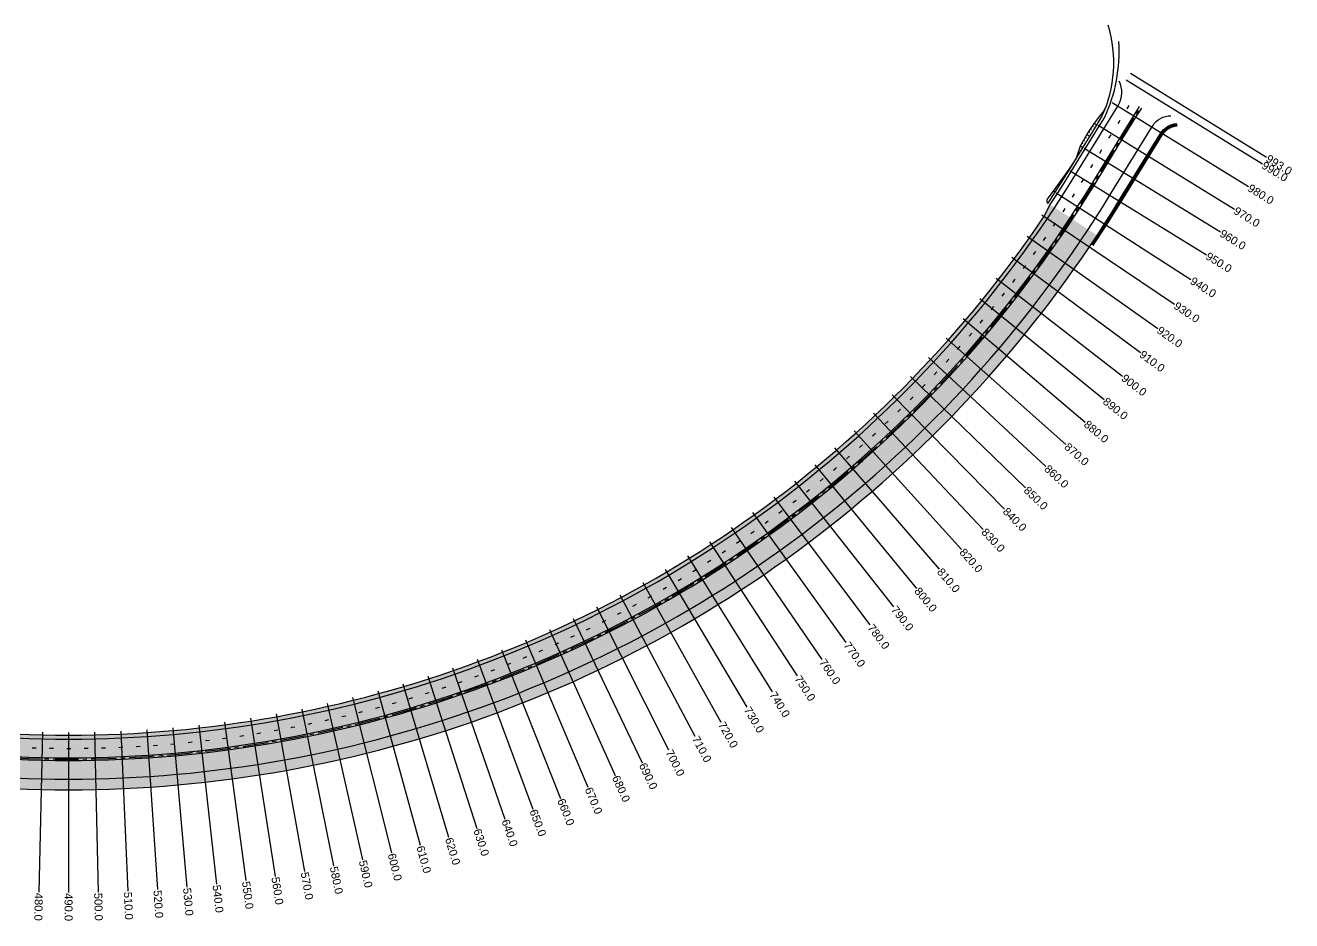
# Model space of a CAD drawing. Extents: x 525179 to 526121, y 9523553 to 9523888.
# Drawn here: x 525646 to 526120.7, y 9523552.8 to 9523888.5 of the extents above; entities that cross this region are included whole.
import ezdxf
from ezdxf.enums import TextEntityAlignment as Align

# ---------------------------------------------------------------- set-up
doc = ezdxf.new("R2010")
doc.units = 0
doc.linetypes.add('AXES2', pattern=[28.575, 19.05, -3.175, 3.175, -3.175])
doc.linetypes.add('T1', pattern=[13, 3, -10])
for name, color, linetype in [('Mur de souténement', 1, 'Continuous'), ('Route - Route de la corniche de Brazzaville - Restitution en plan - Axe', 1, 'AXES2'), ('Route - Route de la corniche de Brazzaville - Restitution en plan - GEM_1_2TPC', 7, 'Continuous'), ('Route - Route de la corniche de Brazzaville - Restitution en plan - GEM_Berme', 7, 'Continuous'), ('Route - Route de la corniche de Brazzaville - Restitution en plan - GEM_PAS SERV', 7, 'Continuous'), ('Route - Route de la corniche de Brazzaville - Restitution en plan - GEM_Trottoir', 7, 'Continuous'), ('Route - Route de la corniche de Brazzaville - Restitution en plan - GEM_VOIE 1', 7, 'Continuous'), ('Route - Route de la corniche de Brazzaville - Restitution en plan - GEM_VOIE 2', 7, 'Continuous'), ('Route - Route de la corniche de Brazzaville - Restitution en plan - Talus déblais', 1, 'Continuous'), ('Route - Route de la corniche de Brazzaville - Restitution en plan - Talus remblais', 94, 'Continuous'), ('Route - Route de la corniche de Brazzaville - Tabulations', 7, 'Continuous'), ('Route - Route de la corniche de Brazzaville - Textes - Tabulations', 1, 'Continuous')]:
    doc.layers.add(name, color=color, linetype=linetype)
doc.styles.add('Affichages route', font='arial.ttf', dxfattribs={"height": 0.5})

# ---------------------------------------------------------------- blocks, each defined once
blk = doc.blocks.new('MENSURA_TALSYMm_2')
at = {"layer": 'Route - Route de la corniche de Brazzaville - Restitution en plan - Talus remblais'}
for p, q in [((526037.36, 9523834.54), (526037.41, 9523834.52)), ((526038.05, 9523835.59), (526038.06, 9523835.58)), ((526038.71, 9523836.65), (526038.72, 9523836.64)), ((526039.37, 9523837.71), (526039.37, 9523837.71)), ((526034.46, 9523830.46), (526034.77, 9523830.27)), ((526035.35, 9523831.38), (526035.43, 9523831.33)), ((526036.03, 9523832.43), (526036.09, 9523832.39)), ((526036.72, 9523833.47), (526036.75, 9523833.45)), ((526031.24, 9523825.11), (526031.42, 9523824.99)), ((526031.61, 9523826.35), (526032.1, 9523826.04)), ((526032.62, 9523827.19), (526032.77, 9523827.1)), ((526033.3, 9523828.24), (526033.44, 9523828.15)), ((526033.99, 9523829.28), (526034.11, 9523829.21)), ((526029.83, 9523823.04), (526030.05, 9523822.9)), ((526030.54, 9523824.07), (526030.74, 9523823.94))]:
    blk.add_line(p, q, dxfattribs=at)
blk = doc.blocks.new('MENSURA_TALSYMm_8')
at = {"layer": 'Route - Route de la corniche de Brazzaville - Restitution en plan - Talus déblais'}
for p, q in [((526048.21, 9523853.78), (526048.4, 9523853.63)), ((526048.99, 9523854.75), (526049.15, 9523854.63)), ((526049.82, 9523855.69), (526050.12, 9523855.46)), ((526050.48, 9523856.75), (526050.6, 9523856.66)), ((526044.7, 9523848.61), (526044.97, 9523848.45)), ((526045.37, 9523849.67), (526045.63, 9523849.5)), ((526046.05, 9523850.72), (526046.3, 9523850.55)), ((526046.72, 9523851.77), (526047.46, 9523851.26)), ((526047.46, 9523852.78), (526047.68, 9523852.62)), ((526042.17, 9523844.3), (526042.43, 9523844.18)), ((526042.79, 9523845.39), (526043.05, 9523845.25)), ((526043.41, 9523846.47), (526043.67, 9523846.32)), ((526044.03, 9523847.56), (526044.85, 9523847.06)), ((526040.29, 9523839.68), (526040.36, 9523839.66)), ((526040.71, 9523840.86), (526040.84, 9523840.81)), ((526041.14, 9523842.03), (526041.33, 9523841.96)), ((526041.56, 9523843.21), (526042.31, 9523842.87))]:
    blk.add_line(p, q, dxfattribs=at)

msp = doc.modelspace()

# ---------------------------------------------------------------- hatches: boundary and pattern name
h = msp.add_hatch(color=254)
h.dxf.hatch_style = 1
h.paths.add_polyline_path([(525935.34, 9523691.41), (525939.45, 9523694.47), (525943.53, 9523697.57), (525947.58, 9523700.72), (525951.59, 9523703.91), (525955.57, 9523707.15), (525959.51, 9523710.43), (525963.41, 9523713.76), (525967.28, 9523717.13), (525971.11, 9523720.54), (525974.9, 9523723.99), (525978.65, 9523727.49), (525982.37, 9523731.02), (525986.04, 9523734.6), (525989.67, 9523738.22), (525993.27, 9523741.88), (525996.82, 9523745.58), (526000.33, 9523749.31), (526003.8, 9523753.09), (526007.22, 9523756.9), (526010.61, 9523760.76), (526013.95, 9523764.64), (526017.25, 9523768.57), (526020.5, 9523772.53), (526023.71, 9523776.53), (526026.88, 9523780.57), (526030, 9523784.64), (526033.07, 9523788.74), (526036.1, 9523792.88), (526039.08, 9523797.05), (526042.02, 9523801.25), (526044.91, 9523805.49), (526047.75, 9523809.76), (526030.21, 9523821.3), (526027.95, 9523816.92), (526025.19, 9523812.87), (526022.38, 9523808.85), (526019.53, 9523804.87), (526016.64, 9523800.91), (526013.7, 9523796.99), (526010.72, 9523793.1), (526007.69, 9523789.25), (526004.63, 9523785.42), (526001.52, 9523781.64), (525998.36, 9523777.88), (525995.17, 9523774.17), (525991.94, 9523770.49), (525988.66, 9523766.84), (525985.35, 9523763.23), (525981.99, 9523759.66), (525978.6, 9523756.13), (525975.16, 9523752.63), (525971.69, 9523749.17), (525968.18, 9523745.75), (525964.63, 9523742.37), (525961.04, 9523739.03), (525957.42, 9523735.73), (525953.76, 9523732.47), (525950.07, 9523729.25), (525946.34, 9523726.07), (525942.57, 9523722.94), (525938.77, 9523719.84), (525934.94, 9523716.79), (525931.07, 9523713.78), (525927.17, 9523710.82), (525923.23, 9523707.9), (525919.27, 9523705.02), (525915.27, 9523702.18), (525911.24, 9523699.4), (525907.18, 9523696.65), (525903.09, 9523693.95), (525898.97, 9523691.3), (525894.82, 9523688.69), (525890.64, 9523686.13), (525886.44, 9523683.61), (525882.2, 9523681.15), (525877.94, 9523678.73), (525873.65, 9523676.35), (525869.34, 9523674.03), (525865, 9523671.75), (525860.64, 9523669.52), (525856.25, 9523667.34), (525851.84, 9523665.21), (525847.4, 9523663.13), (525842.94, 9523661.09), (525838.46, 9523659.11), (525833.96, 9523657.18), (525829.43, 9523655.29), (525824.89, 9523653.46), (525820.32, 9523651.68), (525815.74, 9523649.95), (525811.13, 9523648.27), (525806.51, 9523646.64), (525801.87, 9523645.06), (525797.21, 9523643.54), (525792.54, 9523642.06), (525787.85, 9523640.64), (525783.15, 9523639.27), (525778.43, 9523637.95), (525773.69, 9523636.69), (525768.94, 9523635.48), (525764.18, 9523634.32), (525759.41, 9523633.21), (525754.62, 9523632.16), (525749.82, 9523631.16), (525745.02, 9523630.21), (525740.2, 9523629.32), (525735.37, 9523628.48), (525730.53, 9523627.69), (525725.69, 9523626.96), (525720.83, 9523626.28), (525715.97, 9523625.66), (525711.11, 9523625.09), (525706.23, 9523624.57), (525701.35, 9523624.11), (525696.47, 9523623.7), (525691.58, 9523623.35), (525686.69, 9523623.05), (525681.8, 9523622.8), (525676.9, 9523622.61), (525672, 9523622.48), (525667.1, 9523622.39), (525662.2, 9523622.37), (525657.3, 9523622.39), (525652.4, 9523622.48), (525647.5, 9523622.61), (525642.61, 9523622.8), (525637.71, 9523623.05), (525632.82, 9523623.35), (525627.93, 9523623.7), (525623.05, 9523624.11), (525618.17, 9523624.57), (525613.3, 9523625.09), (525608.43, 9523625.66), (525603.57, 9523626.28), (525598.72, 9523626.96), (525593.87, 9523627.69), (525589.04, 9523628.53), (525585.64, 9523608.31), (525590.7, 9523607.49), (525595.77, 9523606.73), (525600.85, 9523606.02), (525605.94, 9523605.36), (525611.03, 9523604.76), (525616.13, 9523604.22), (525621.23, 9523603.74), (525626.34, 9523603.31), (525631.46, 9523602.94), (525636.58, 9523602.63), (525641.7, 9523602.37), (525646.82, 9523602.17), (525651.95, 9523602.03), (525657.07, 9523601.95), (525662.2, 9523601.92), (525667.33, 9523601.95), (525672.46, 9523602.03), (525677.58, 9523602.17), (525682.71, 9523602.37), (525687.83, 9523602.63), (525692.94, 9523602.94), (525698.06, 9523603.31), (525703.17, 9523603.74), (525708.27, 9523604.22), (525713.37, 9523604.76), (525718.47, 9523605.36), (525723.55, 9523606.01), (525728.63, 9523606.72), (525733.7, 9523607.49), (525738.76, 9523608.31), (525743.81, 9523609.19), (525748.86, 9523610.12), (525753.89, 9523611.11), (525758.91, 9523612.16), (525763.91, 9523613.26), (525768.91, 9523614.42), (525773.89, 9523615.63), (525778.86, 9523616.9), (525783.81, 9523618.23), (525788.75, 9523619.6), (525793.68, 9523621.04), (525798.58, 9523622.53), (525803.47, 9523624.07), (525808.35, 9523625.66), (525813.2, 9523627.32), (525818.04, 9523629.02), (525822.86, 9523630.78), (525827.65, 9523632.59), (525832.43, 9523634.45), (525837.18, 9523636.37), (525841.92, 9523638.34), (525846.63, 9523640.37), (525851.32, 9523642.44), (525855.99, 9523644.57), (525860.63, 9523646.75), (525865.24, 9523648.98), (525869.84, 9523651.26), (525874.4, 9523653.59), (525878.94, 9523655.97), (525883.46, 9523658.41), (525887.94, 9523660.89), (525892.4, 9523663.42), (525896.83, 9523666), (525901.23, 9523668.64), (525905.61, 9523671.32), (525909.95, 9523674.04), (525914.26, 9523676.82), (525918.54, 9523679.65), (525922.79, 9523682.52), (525927, 9523685.44), (525931.19, 9523688.4)])

# ---------------------------------------------------------------- linework, layer by layer
at = {"layer": 'Mur de souténement', "const_width": 1, "flags": 128}
msp.add_lwpolyline([(526077.88, 9523851.04, 0.235731), (526072.08, 9523847.72), (526067.54, 9523840.34), (526062.3, 9523831.83), (526057.05, 9523823.31), (526051.65, 9523814.67), (526046.03, 9523806.08)], format="xyb", dxfattribs=at)
at = {"layer": 'Route - Route de la corniche de Brazzaville - Restitution en plan - Axe', "ltscale": 0.5, "flags": 128}
msp.add_lwpolyline([(525226.64, 9523750.39), (525229.42, 9523749.25), (525234.05, 9523747.36), (525238.64, 9523745.4), (525243.2, 9523743.34), (525247.71, 9523741.19), (525252.18, 9523738.95), (525256.61, 9523736.62), (525265.35, 9523731.76), (525274.08, 9523726.88), (525282.81, 9523722), (525286.1, 9523720.16), (525291.53, 9523717.12), (525300.26, 9523712.23), (525308.99, 9523707.35), (525317.71, 9523702.47), (525326.44, 9523697.59), (525335.17, 9523692.7), (525343.89, 9523687.82), (525352.62, 9523682.94), (525354.66, 9523681.8), (525361.35, 9523678.06), (525363.34, 9523676.94), (525370.08, 9523673.17), (525374.47, 9523670.79), (525378.91, 9523668.49), (525383.39, 9523666.28), (525387.92, 9523664.16), (525392.49, 9523662.13), (525397.1, 9523660.19), (525401.61, 9523658.4), (525406.43, 9523656.6), (525411.15, 9523654.94), (525415.9, 9523653.38), (525418.08, 9523652.7), (525421.78, 9523651.59), (525425.49, 9523650.54), (525430.32, 9523649.27), (525435.18, 9523648.09), (525440.06, 9523647.01), (525444.97, 9523646.03), (525454.8, 9523644.2), (525464.63, 9523642.38), (525474.46, 9523640.56), (525484.3, 9523638.73), (525494.13, 9523636.91), (525503.96, 9523635.09), (525513.79, 9523633.26), (525523.63, 9523631.44), (525533.46, 9523629.62), (525543.29, 9523627.8), (525553.12, 9523625.97), (525557.22, 9523625.21), (525562.96, 9523624.15), (525572.79, 9523622.33), (525582.62, 9523620.51), (525587.55, 9523619.66), (525592.48, 9523618.85), (525597.43, 9523618.11), (525602.38, 9523617.41), (525607.34, 9523616.78), (525612.3, 9523616.19), (525617.28, 9523615.67), (525622.25, 9523615.2), (525627.24, 9523614.78), (525632.22, 9523614.42), (525637.21, 9523614.11), (525642.21, 9523613.86), (525647.2, 9523613.67), (525652.2, 9523613.53), (525657.2, 9523613.45), (525662.2, 9523613.42), (525667.2, 9523613.44), (525672.2, 9523613.53), (525677.2, 9523613.67), (525682.19, 9523613.86), (525687.19, 9523614.11), (525692.18, 9523614.42), (525697.17, 9523614.78), (525702.15, 9523615.19), (525707.13, 9523615.66), (525712.1, 9523616.19), (525717.06, 9523616.77), (525722.02, 9523617.41), (525726.98, 9523618.1), (525731.92, 9523618.85), (525736.85, 9523619.65), (525741.78, 9523620.51), (525746.7, 9523621.42), (525751.6, 9523622.38), (525756.5, 9523623.41), (525761.38, 9523624.48), (525766.25, 9523625.61), (525771.11, 9523626.79), (525775.95, 9523628.03), (525780.78, 9523629.32), (525785.6, 9523630.66), (525790.4, 9523632.06), (525795.19, 9523633.51), (525799.95, 9523635.02), (525804.71, 9523636.57), (525809.44, 9523638.18), (525814.16, 9523639.84), (525818.85, 9523641.56), (525823.53, 9523643.32), (525828.19, 9523645.14), (525832.82, 9523647.01), (525837.44, 9523648.93), (525842.04, 9523650.91), (525846.61, 9523652.93), (525851.16, 9523655), (525855.68, 9523657.13), (525860.19, 9523659.3), (525864.66, 9523661.53), (525869.12, 9523663.8), (525873.54, 9523666.13), (525877.94, 9523668.5), (525882.32, 9523670.92), (525886.67, 9523673.39), (525890.99, 9523675.91), (525895.28, 9523678.47), (525899.54, 9523681.09), (525903.77, 9523683.75), (525907.98, 9523686.45), (525912.15, 9523689.21), (525916.29, 9523692.01), (525920.4, 9523694.85), (525924.48, 9523697.75), (525928.53, 9523700.68), (525932.54, 9523703.66), (525936.52, 9523706.69), (525940.47, 9523709.76), (525944.38, 9523712.87), (525948.26, 9523716.03), (525952.1, 9523719.23), (525955.91, 9523722.47), (525959.68, 9523725.76), (525963.41, 9523729.08), (525967.11, 9523732.45), (525970.77, 9523735.86), (525974.39, 9523739.31), (525977.97, 9523742.79), (525981.51, 9523746.32), (525985.02, 9523749.89), (525988.48, 9523753.5), (525991.9, 9523757.14), (525995.29, 9523760.82), (525998.63, 9523764.54), (526001.93, 9523768.3), (526005.19, 9523772.09), (526008.4, 9523775.92), (526011.57, 9523779.78), (526014.7, 9523783.68), (526017.79, 9523787.62), (526020.83, 9523791.58), (526023.83, 9523795.58), (526026.78, 9523799.62), (526029.69, 9523803.69), (526032.56, 9523807.79), (526035.37, 9523811.92), (526038.14, 9523816.08), (526040.87, 9523820.27), (526043.55, 9523824.49), (526046.18, 9523828.74), (526051.43, 9523837.25), (526056.68, 9523845.77), (526059.3, 9523850.02), (526061.92, 9523854.28), (526064.05, 9523857.74)], dxfattribs=at)
at = {"layer": 'Route - Route de la corniche de Brazzaville - Restitution en plan - GEM_1_2TPC', "flags": 128}
for points in [[(525642.19, 9523613.36), (525647.19, 9523613.17), (525652.19, 9523613.03), (525657.2, 9523612.95), (525662.2, 9523612.92), (525667.21, 9523612.94), (525672.21, 9523613.03), (525677.22, 9523613.17), (525682.22, 9523613.36), (525687.22, 9523613.61), (525692.21, 9523613.92), (525697.2, 9523614.28), (525702.19, 9523614.69), (525707.18, 9523615.17), (525712.15, 9523615.69), (525717.13, 9523616.28), (525722.09, 9523616.91), (525727.05, 9523617.61), (525732, 9523618.35), (525736.94, 9523619.16), (525741.87, 9523620.02), (525746.79, 9523620.93), (525751.7, 9523621.89), (525756.6, 9523622.92), (525761.49, 9523623.99), (525766.37, 9523625.12), (525771.23, 9523626.31), (525776.08, 9523627.54), (525780.92, 9523628.84), (525785.74, 9523630.18), (525790.54, 9523631.58), (525795.33, 9523633.03), (525800.11, 9523634.54), (525804.86, 9523636.1), (525809.6, 9523637.71), (525814.32, 9523639.37), (525819.03, 9523641.09), (525823.71, 9523642.86), (525828.37, 9523644.68), (525833.01, 9523646.55), (525837.64, 9523648.47), (525842.23, 9523650.45), (525846.81, 9523652.47), (525851.37, 9523654.55), (525855.9, 9523656.68), (525860.41, 9523658.85), (525864.89, 9523661.08), (525869.35, 9523663.36), (525873.78, 9523665.68), (525878.18, 9523668.06), (525882.56, 9523670.48), (525886.92, 9523672.96), (525891.24, 9523675.48), (525895.54, 9523678.05), (525899.8, 9523680.66), (525904.04, 9523683.33), (525908.25, 9523686.04), (525912.43, 9523688.79), (525916.58, 9523691.6), (525920.69, 9523694.44), (525924.77, 9523697.34), (525928.83, 9523700.28), (525932.84, 9523703.26), (525936.83, 9523706.29), (525940.78, 9523709.37), (525944.7, 9523712.48), (525948.58, 9523715.64), (525952.42, 9523718.85), (525956.24, 9523722.09), (525960.01, 9523725.38), (525963.75, 9523728.71), (525967.45, 9523732.08), (525971.11, 9523735.49), (525974.73, 9523738.95), (525978.32, 9523742.44), (525981.87, 9523745.97), (525985.37, 9523749.54), (525988.84, 9523753.15), (525992.27, 9523756.8), (525995.66, 9523760.49), (525999, 9523764.21), (526002.3, 9523767.97), (526005.57, 9523771.77), (526008.79, 9523775.6), (526011.96, 9523779.47), (526015.1, 9523783.37), (526018.19, 9523787.31), (526021.23, 9523791.28), (526024.23, 9523795.29), (526027.19, 9523799.33), (526030.1, 9523803.4), (526032.97, 9523807.5), (526035.79, 9523811.64), (526038.56, 9523815.8), (526041.29, 9523820), (526043.97, 9523824.23), (526046.61, 9523828.48), (526051.85, 9523836.99), (526057.1, 9523845.51), (526059.72, 9523849.76), (526062.35, 9523854.02), (526064.48, 9523857.47)], [(525642.23, 9523614.36), (525647.22, 9523614.17), (525652.21, 9523614.03), (525657.21, 9523613.95), (525662.2, 9523613.92), (525667.2, 9523613.94), (525672.19, 9523614.03), (525677.18, 9523614.17), (525682.17, 9523614.36), (525687.16, 9523614.61), (525692.15, 9523614.91), (525697.13, 9523615.28), (525702.1, 9523615.69), (525707.08, 9523616.16), (525712.04, 9523616.69), (525717, 9523617.27), (525721.96, 9523617.91), (525726.9, 9523618.6), (525731.84, 9523619.34), (525736.77, 9523620.14), (525741.69, 9523621), (525746.6, 9523621.91), (525751.5, 9523622.87), (525756.39, 9523623.89), (525761.27, 9523624.97), (525766.14, 9523626.1), (525770.99, 9523627.28), (525775.83, 9523628.51), (525780.65, 9523629.8), (525785.46, 9523631.14), (525790.26, 9523632.54), (525795.04, 9523633.99), (525799.8, 9523635.49), (525804.55, 9523637.05), (525809.28, 9523638.65), (525813.99, 9523640.31), (525818.68, 9523642.03), (525823.35, 9523643.79), (525828, 9523645.61), (525832.64, 9523647.48), (525837.25, 9523649.4), (525841.84, 9523651.37), (525846.4, 9523653.39), (525850.95, 9523655.46), (525855.47, 9523657.58), (525859.97, 9523659.75), (525864.44, 9523661.97), (525868.89, 9523664.25), (525873.31, 9523666.57), (525877.7, 9523668.94), (525882.07, 9523671.36), (525886.42, 9523673.82), (525890.73, 9523676.34), (525895.02, 9523678.9), (525899.28, 9523681.51), (525903.51, 9523684.17), (525907.7, 9523686.87), (525911.87, 9523689.62), (525916.01, 9523692.42), (525920.12, 9523695.26), (525924.19, 9523698.15), (525928.23, 9523701.09), (525932.24, 9523704.06), (525936.22, 9523707.09), (525940.16, 9523710.15), (525944.07, 9523713.26), (525947.94, 9523716.42), (525951.78, 9523719.61), (525955.58, 9523722.85), (525959.35, 9523726.13), (525963.08, 9523729.45), (525966.77, 9523732.82), (525970.42, 9523736.22), (525974.04, 9523739.67), (525977.62, 9523743.15), (525981.16, 9523746.67), (525984.66, 9523750.24), (525988.12, 9523753.84), (525991.54, 9523757.48), (525994.92, 9523761.16), (525998.25, 9523764.87), (526001.55, 9523768.63), (526004.8, 9523772.41), (526008.02, 9523776.24), (526011.19, 9523780.1), (526014.31, 9523783.99), (526017.39, 9523787.92), (526020.43, 9523791.89), (526023.43, 9523795.88), (526026.38, 9523799.91), (526029.28, 9523803.97), (526032.14, 9523808.07), (526034.96, 9523812.2), (526037.73, 9523816.35), (526040.45, 9523820.54), (526043.12, 9523824.76), (526045.76, 9523829), (526051, 9523837.52), (526056.25, 9523846.03), (526058.87, 9523850.29), (526061.5, 9523854.54), (526063.63, 9523858.01)]]:
    msp.add_lwpolyline(points, dxfattribs=at)
at = {"layer": 'Route - Route de la corniche de Brazzaville - Restitution en plan - GEM_Berme', "flags": 128}
msp.add_lwpolyline([(526029.37, 9523821.85), (526032.03, 9523825.94), (526034.65, 9523830.07), (526037.24, 9523834.25), (526042.49, 9523842.76), (526047.74, 9523851.28), (526049.59, 9523854.28, 0.184968), (526051.91, 9523888.5)], format="xyb", dxfattribs=at)
at = {"layer": 'Route - Route de la corniche de Brazzaville - Restitution en plan - GEM_PAS SERV', "flags": 128}
msp.add_lwpolyline([(525642.61, 9523622.8), (525647.5, 9523622.61), (525652.4, 9523622.48), (525657.3, 9523622.39), (525662.2, 9523622.37), (525667.1, 9523622.39), (525672, 9523622.48), (525676.9, 9523622.61), (525681.8, 9523622.8), (525686.69, 9523623.05), (525691.58, 9523623.35), (525696.47, 9523623.7), (525701.35, 9523624.11), (525706.23, 9523624.57), (525711.11, 9523625.09), (525715.97, 9523625.66), (525720.83, 9523626.28), (525725.69, 9523626.96), (525730.53, 9523627.69), (525735.37, 9523628.48), (525740.2, 9523629.32), (525745.02, 9523630.21), (525749.82, 9523631.16), (525754.62, 9523632.16), (525759.41, 9523633.21), (525764.18, 9523634.32), (525768.94, 9523635.48), (525773.69, 9523636.69), (525778.43, 9523637.95), (525783.15, 9523639.27), (525787.85, 9523640.64), (525792.54, 9523642.06), (525797.21, 9523643.54), (525801.87, 9523645.06), (525806.51, 9523646.64), (525811.13, 9523648.27), (525815.74, 9523649.95), (525820.32, 9523651.68), (525824.89, 9523653.46), (525829.43, 9523655.29), (525833.96, 9523657.18), (525838.46, 9523659.11), (525842.94, 9523661.09), (525847.4, 9523663.13), (525851.84, 9523665.21), (525856.25, 9523667.34), (525860.64, 9523669.52), (525865, 9523671.75), (525869.34, 9523674.03), (525873.65, 9523676.35), (525877.94, 9523678.73), (525882.2, 9523681.15), (525886.44, 9523683.61), (525890.64, 9523686.13), (525894.82, 9523688.69), (525898.97, 9523691.3), (525903.09, 9523693.95), (525907.18, 9523696.65), (525911.24, 9523699.4), (525915.27, 9523702.18), (525919.27, 9523705.02), (525923.23, 9523707.9), (525927.17, 9523710.82), (525931.07, 9523713.78), (525934.94, 9523716.79), (525938.77, 9523719.84), (525942.57, 9523722.94), (525946.34, 9523726.07), (525950.07, 9523729.25), (525953.76, 9523732.47), (525957.42, 9523735.73), (525961.04, 9523739.03), (525964.63, 9523742.37), (525968.18, 9523745.75), (525971.69, 9523749.17), (525975.16, 9523752.63), (525978.6, 9523756.13), (525981.99, 9523759.66), (525985.35, 9523763.23), (525988.66, 9523766.84), (525991.94, 9523770.49), (525995.17, 9523774.17), (525998.36, 9523777.88), (526001.52, 9523781.64), (526004.63, 9523785.42), (526007.69, 9523789.25), (526010.72, 9523793.1), (526013.7, 9523796.99), (526016.64, 9523800.91), (526019.53, 9523804.87), (526022.38, 9523808.85), (526025.19, 9523812.87), (526027.95, 9523816.92), (526030.21, 9523821.3)], dxfattribs=at)
at = {"layer": 'Route - Route de la corniche de Brazzaville - Restitution en plan - GEM_Trottoir', "flags": 128}
for points in [[(526030.21, 9523821.3), (526032.88, 9523825.4), (526035.5, 9523829.54), (526038.09, 9523833.73), (526043.34, 9523842.24), (526048.59, 9523850.75), (526050.49, 9523853.84, 0.127447), (526055.92, 9523882.44)], [(525641.7, 9523602.37), (525646.82, 9523602.17), (525651.95, 9523602.03), (525657.07, 9523601.95), (525662.2, 9523601.92), (525667.33, 9523601.95), (525672.46, 9523602.03), (525677.58, 9523602.17), (525682.71, 9523602.37), (525687.83, 9523602.63), (525692.94, 9523602.94), (525698.06, 9523603.31), (525703.17, 9523603.74), (525708.27, 9523604.22), (525713.37, 9523604.76), (525718.47, 9523605.36), (525723.55, 9523606.01), (525728.63, 9523606.72), (525733.7, 9523607.49), (525738.76, 9523608.31), (525743.81, 9523609.19), (525748.86, 9523610.12), (525753.89, 9523611.11), (525758.91, 9523612.16), (525763.91, 9523613.26), (525768.91, 9523614.42), (525773.89, 9523615.63), (525778.86, 9523616.9), (525783.81, 9523618.23), (525788.75, 9523619.6), (525793.68, 9523621.04), (525798.58, 9523622.53), (525803.47, 9523624.07), (525808.35, 9523625.66), (525813.2, 9523627.32), (525818.04, 9523629.02), (525822.86, 9523630.78), (525827.65, 9523632.59), (525832.43, 9523634.45), (525837.18, 9523636.37), (525841.92, 9523638.34), (525846.63, 9523640.37), (525851.32, 9523642.44), (525855.99, 9523644.57), (525860.63, 9523646.75), (525865.24, 9523648.98), (525869.84, 9523651.26), (525874.4, 9523653.59), (525878.94, 9523655.97), (525883.46, 9523658.41), (525887.94, 9523660.89), (525892.4, 9523663.42), (525896.83, 9523666), (525901.23, 9523668.64), (525905.61, 9523671.32), (525909.95, 9523674.04), (525914.26, 9523676.82), (525918.54, 9523679.65), (525922.79, 9523682.52), (525927, 9523685.44), (525931.19, 9523688.4), (525935.34, 9523691.41), (525939.45, 9523694.47), (525943.53, 9523697.57), (525947.58, 9523700.72), (525951.59, 9523703.91), (525955.57, 9523707.15), (525959.51, 9523710.43), (525963.41, 9523713.76), (525967.28, 9523717.13), (525971.11, 9523720.54), (525974.9, 9523723.99), (525978.65, 9523727.49), (525982.37, 9523731.02), (525986.04, 9523734.6), (525989.67, 9523738.22), (525993.27, 9523741.88), (525996.82, 9523745.58), (526000.33, 9523749.31), (526003.8, 9523753.09), (526007.22, 9523756.9), (526010.61, 9523760.76), (526013.95, 9523764.64), (526017.25, 9523768.57), (526020.5, 9523772.53), (526023.71, 9523776.53), (526026.88, 9523780.57), (526030, 9523784.64), (526033.07, 9523788.74), (526036.1, 9523792.88), (526039.08, 9523797.05), (526042.02, 9523801.25), (526044.91, 9523805.49), (526047.75, 9523809.76), (526050.55, 9523814.06), (526053.29, 9523818.39), (526055.97, 9523822.71), (526061.22, 9523831.22), (526066.47, 9523839.73), (526069.09, 9523843.99), (526071.51, 9523847.91), (526071.51, 9523847.91, -0.237955), (526077.65, 9523851.69)]]:
    msp.add_lwpolyline(points, format="xyb", dxfattribs=at)
at = {"layer": 'Route - Route de la corniche de Brazzaville - Restitution en plan - GEM_VOIE 1', "linetype": 'T1', "ltscale": 0.5, "flags": 128}
msp.add_lwpolyline([(525228.18, 9523755.7), (525231.49, 9523754.35), (525236.16, 9523752.44), (525240.86, 9523750.43), (525245.51, 9523748.33), (525250.13, 9523746.13), (525254.7, 9523743.84), (525259.22, 9523741.46), (525268.04, 9523736.56), (525276.76, 9523731.68), (525285.49, 9523726.8), (525288.78, 9523724.96), (525294.22, 9523721.92), (525302.95, 9523717.03), (525311.67, 9523712.15), (525320.4, 9523707.27), (525329.13, 9523702.39), (525337.85, 9523697.5), (525346.58, 9523692.62), (525355.31, 9523687.74), (525357.35, 9523686.6), (525364.03, 9523682.86), (525366.03, 9523681.74), (525372.66, 9523677.81), (525376.9, 9523675.36), (525381.19, 9523673), (525385.53, 9523670.72), (525389.92, 9523668.53), (525394.35, 9523666.43), (525398.83, 9523664.41), (525403.21, 9523662.54), (525407.9, 9523660.65), (525412.5, 9523658.9), (525417.13, 9523657.25), (525419.26, 9523656.52), (525422.89, 9523655.43), (525426.55, 9523654.4), (525431.3, 9523653.14), (525436.09, 9523651.99), (525440.89, 9523650.92), (525445.71, 9523649.96), (525455.53, 9523648.13), (525465.36, 9523646.31), (525475.19, 9523644.49), (525485.03, 9523642.67), (525494.86, 9523640.84), (525504.69, 9523639.02), (525514.52, 9523637.2), (525524.36, 9523635.38), (525534.19, 9523633.55), (525544.02, 9523631.73), (525553.85, 9523629.91), (525557.95, 9523629.15), (525563.69, 9523628.08), (525573.52, 9523626.26), (525583.33, 9523624.45), (525588.21, 9523623.6), (525593.1, 9523622.8), (525598, 9523622.06), (525602.91, 9523621.38), (525607.83, 9523620.75), (525612.75, 9523620.17), (525617.68, 9523619.65), (525622.61, 9523619.18), (525627.55, 9523618.77), (525632.49, 9523618.41), (525637.44, 9523618.11), (525642.39, 9523617.86), (525647.34, 9523617.67), (525652.29, 9523617.53), (525657.25, 9523617.44), (525662.2, 9523617.42), (525667.16, 9523617.44), (525672.11, 9523617.53), (525677.07, 9523617.66), (525682.02, 9523617.86), (525686.97, 9523618.1), (525691.91, 9523618.41), (525696.86, 9523618.76), (525701.79, 9523619.18), (525706.73, 9523619.64), (525711.66, 9523620.17), (525716.58, 9523620.74), (525721.49, 9523621.37), (525726.4, 9523622.06), (525731.3, 9523622.8), (525736.19, 9523623.6), (525741.07, 9523624.44), (525745.95, 9523625.35), (525750.81, 9523626.3), (525755.66, 9523627.32), (525760.5, 9523628.38), (525765.33, 9523629.5), (525770.14, 9523630.67), (525774.94, 9523631.9), (525779.73, 9523633.18), (525784.5, 9523634.51), (525789.26, 9523635.9), (525794, 9523637.33), (525798.73, 9523638.82), (525803.44, 9523640.37), (525808.13, 9523641.96), (525812.8, 9523643.61), (525817.46, 9523645.31), (525822.1, 9523647.06), (525826.71, 9523648.86), (525831.31, 9523650.71), (525835.88, 9523652.62), (525840.44, 9523654.57), (525844.97, 9523656.58), (525849.48, 9523658.63), (525853.96, 9523660.74), (525858.43, 9523662.9), (525862.86, 9523665.1), (525867.28, 9523667.35), (525871.66, 9523669.66), (525876.03, 9523672.01), (525880.36, 9523674.41), (525884.67, 9523676.86), (525888.95, 9523679.35), (525893.21, 9523681.9), (525897.43, 9523684.49), (525901.63, 9523687.12), (525905.79, 9523689.81), (525909.93, 9523692.53), (525914.03, 9523695.31), (525918.11, 9523698.13), (525922.15, 9523701), (525926.16, 9523703.91), (525930.14, 9523706.86), (525934.09, 9523709.86), (525938, 9523712.9), (525941.87, 9523715.99), (525945.72, 9523719.12), (525949.53, 9523722.29), (525953.3, 9523725.5), (525957.03, 9523728.76), (525960.73, 9523732.05), (525964.4, 9523735.39), (525968.02, 9523738.77), (525971.61, 9523742.19), (525975.16, 9523745.64), (525978.67, 9523749.14), (525982.15, 9523752.68), (525985.58, 9523756.25), (525988.97, 9523759.86), (525992.32, 9523763.51), (525995.64, 9523767.2), (525998.91, 9523770.92), (526002.14, 9523774.68), (526005.32, 9523778.47), (526008.47, 9523782.3), (526011.57, 9523786.17), (526014.63, 9523790.07), (526017.64, 9523794), (526020.62, 9523797.97), (526023.54, 9523801.96), (526026.43, 9523805.99), (526029.26, 9523810.06), (526032.06, 9523814.15), (526034.8, 9523818.28), (526037.5, 9523822.43), (526040.16, 9523826.62), (526042.78, 9523830.84), (526048.02, 9523839.35), (526053.27, 9523847.87), (526055.89, 9523852.12), (526058.52, 9523856.38), (526061.71, 9523861.56)], dxfattribs=at)
at = {"layer": 'Route - Route de la corniche de Brazzaville - Restitution en plan - GEM_VOIE 2', "flags": 128}
for points in [[(525642.54, 9523621.35), (525647.45, 9523621.16), (525652.37, 9523621.03), (525657.28, 9523620.94), (525662.2, 9523620.92), (525667.12, 9523620.94), (525672.03, 9523621.03), (525676.95, 9523621.16), (525681.86, 9523621.35), (525686.77, 9523621.6), (525691.68, 9523621.9), (525696.58, 9523622.25), (525701.48, 9523622.66), (525706.38, 9523623.13), (525711.27, 9523623.64), (525716.15, 9523624.22), (525721.03, 9523624.84), (525725.9, 9523625.52), (525730.76, 9523626.26), (525735.61, 9523627.05), (525740.45, 9523627.89), (525745.29, 9523628.79), (525750.11, 9523629.74), (525754.93, 9523630.74), (525759.73, 9523631.8), (525764.52, 9523632.91), (525769.29, 9523634.07), (525774.06, 9523635.28), (525778.81, 9523636.55), (525783.54, 9523637.88), (525788.26, 9523639.25), (525792.97, 9523640.68), (525797.66, 9523642.16), (525802.33, 9523643.69), (525806.99, 9523645.27), (525811.62, 9523646.9), (525816.24, 9523648.59), (525820.84, 9523650.33), (525825.42, 9523652.11), (525829.98, 9523653.95), (525834.52, 9523655.84), (525839.04, 9523657.78), (525843.53, 9523659.77), (525848.01, 9523661.81), (525852.46, 9523663.9), (525856.89, 9523666.04), (525861.29, 9523668.23), (525865.67, 9523670.46), (525870.02, 9523672.75), (525874.35, 9523675.08), (525878.65, 9523677.46), (525882.93, 9523679.89), (525887.17, 9523682.37), (525891.39, 9523684.89), (525895.58, 9523687.46), (525899.75, 9523690.07), (525903.88, 9523692.74), (525907.98, 9523695.45), (525912.06, 9523698.2), (525916.1, 9523701), (525920.11, 9523703.84), (525924.09, 9523706.73), (525928.04, 9523709.66), (525931.95, 9523712.64), (525935.83, 9523715.65), (525939.68, 9523718.72), (525943.49, 9523721.82), (525947.27, 9523724.97), (525951.01, 9523728.15), (525954.72, 9523731.38), (525958.39, 9523734.65), (525962.03, 9523737.97), (525965.62, 9523741.32), (525969.18, 9523744.71), (525972.71, 9523748.14), (525976.19, 9523751.61), (525979.64, 9523755.11), (525983.04, 9523758.66), (525986.41, 9523762.24), (525989.73, 9523765.86), (525993.02, 9523769.52), (525996.27, 9523773.22), (525999.47, 9523776.95), (526002.63, 9523780.71), (526005.75, 9523784.51), (526008.83, 9523788.34), (526011.86, 9523792.21), (526014.86, 9523796.11), (526017.8, 9523800.05), (526020.71, 9523804.02), (526023.57, 9523808.02), (526026.38, 9523812.05), (526029.15, 9523816.11), (526031.88, 9523820.2), (526034.56, 9523824.32), (526037.19, 9523828.47), (526039.8, 9523832.68), (526045.04, 9523841.19), (526050.29, 9523849.7), (526052.91, 9523853.96), (526055.54, 9523858.22), (526055.84, 9523858.7, 0.24729), (526056.08, 9523867.53)], [(525641.87, 9523606.37), (525646.95, 9523606.17), (525652.04, 9523606.03), (525657.12, 9523605.95), (525662.2, 9523605.92), (525667.28, 9523605.95), (525672.37, 9523606.03), (525677.45, 9523606.17), (525682.53, 9523606.37), (525687.6, 9523606.62), (525692.68, 9523606.93), (525697.75, 9523607.3), (525702.81, 9523607.72), (525707.87, 9523608.2), (525712.93, 9523608.74), (525717.98, 9523609.33), (525723.02, 9523609.98), (525728.06, 9523610.68), (525733.08, 9523611.44), (525738.1, 9523612.25), (525743.11, 9523613.13), (525748.11, 9523614.05), (525753.09, 9523615.03), (525758.07, 9523616.07), (525763.03, 9523617.16), (525767.99, 9523618.31), (525772.92, 9523619.51), (525777.85, 9523620.77), (525782.76, 9523622.08), (525787.66, 9523623.45), (525792.54, 9523624.87), (525797.4, 9523626.35), (525802.25, 9523627.88), (525807.08, 9523629.46), (525811.89, 9523631.09), (525816.69, 9523632.78), (525821.46, 9523634.53), (525826.22, 9523636.32), (525830.95, 9523638.17), (525835.67, 9523640.07), (525840.36, 9523642.03), (525845.03, 9523644.03), (525849.68, 9523646.09), (525854.31, 9523648.2), (525858.91, 9523650.36), (525863.48, 9523652.57), (525868.04, 9523654.83), (525872.56, 9523657.14), (525877.07, 9523659.5), (525881.54, 9523661.92), (525885.99, 9523664.38), (525890.41, 9523666.89), (525894.8, 9523669.45), (525899.16, 9523672.06), (525903.5, 9523674.71), (525907.8, 9523677.42), (525912.07, 9523680.17), (525916.32, 9523682.97), (525920.53, 9523685.82), (525924.71, 9523688.71), (525928.85, 9523691.65), (525932.97, 9523694.64), (525937.05, 9523697.67), (525941.1, 9523700.74), (525945.11, 9523703.87), (525949.09, 9523707.03), (525953.03, 9523710.24), (525956.93, 9523713.49), (525960.8, 9523716.79), (525964.64, 9523720.13), (525968.43, 9523723.51), (525972.19, 9523726.93), (525975.91, 9523730.4), (525979.59, 9523733.9), (525983.23, 9523737.45), (525986.83, 9523741.04), (525990.4, 9523744.66), (525993.92, 9523748.33), (525997.4, 9523752.03), (526000.84, 9523755.78), (526004.23, 9523759.56), (526007.59, 9523763.38), (526010.9, 9523767.23), (526014.17, 9523771.13), (526017.4, 9523775.06), (526020.58, 9523779.02), (526023.72, 9523783.02), (526026.81, 9523787.05), (526029.86, 9523791.12), (526032.86, 9523795.22), (526035.82, 9523799.36), (526038.73, 9523803.52), (526041.59, 9523807.72), (526044.41, 9523811.96), (526047.18, 9523816.22), (526049.9, 9523820.51), (526052.57, 9523824.81), (526057.81, 9523833.32), (526063.06, 9523841.83), (526065.68, 9523846.09), (526068.31, 9523850.35), (526068.6, 9523850.83, -0.270274), (526075.4, 9523854.55)]]:
    msp.add_lwpolyline(points, format="xyb", dxfattribs=at)
at = {"layer": 'Route - Route de la corniche de Brazzaville - Restitution en plan - Talus déblais', "flags": 128}
msp.add_lwpolyline([(526039.87, 9523838.51), (526041.6, 9523843.31), (526044.08, 9523847.65), (526046.78, 9523851.86), (526048.65, 9523854.37), (526049.93, 9523855.8), (526050.95, 9523857.53)], dxfattribs=at)
at = {"layer": 'Route - Route de la corniche de Brazzaville - Restitution en plan - Talus remblais', "flags": 128}
msp.add_lwpolyline([(526029.04, 9523823.2), (526031.42, 9523826.34), (526034.24, 9523830.33), (526037.19, 9523834.29), (526039.87, 9523838.51)], dxfattribs=at)
at = {"layer": 'Route - Route de la corniche de Brazzaville - Restitution en plan - Talus remblais'}
msp.add_arc((526029.78, 9523822.67), 0.913, 141.5085, 243.3811, dxfattribs=at)
at = {"layer": 'Route - Route de la corniche de Brazzaville - Tabulations'}
for p, q in [((526058.66, 9523868.04), (526109.73, 9523836.56)), ((526060.23, 9523870.59), (526111.31, 9523839.11)), ((526053.41, 9523859.53), (526104.49, 9523828.05)), ((526048.16, 9523851.01), (526099.24, 9523819.53)), ((526042.92, 9523842.5), (526093.99, 9523811.02)), ((526037.67, 9523833.99), (526088.75, 9523802.51)), ((526032.46, 9523825.67), (526082.94, 9523793.25)), ((526027.08, 9523817.5), (526076.84, 9523783.97)), ((526021.53, 9523809.46), (526070.52, 9523774.83)), ((526015.79, 9523801.54), (526064.01, 9523765.83)), ((526009.89, 9523793.74), (526057.3, 9523756.97)), ((526003.81, 9523786.09), (526050.39, 9523748.27)), ((525997.56, 9523778.56), (526043.29, 9523739.72)), ((525991.15, 9523771.18), (526036.01, 9523731.33)), ((525984.58, 9523763.95), (526028.53, 9523723.11)), ((525977.84, 9523756.86), (526020.88, 9523715.05)), ((525970.95, 9523749.92), (526013.05, 9523707.17)), ((525963.91, 9523743.14), (526005.05, 9523699.46)), ((525956.72, 9523736.51), (525996.88, 9523691.93)), ((525949.38, 9523730.05), (525988.54, 9523684.59)), ((525941.9, 9523723.75), (525980.04, 9523677.43)), ((525934.29, 9523717.62), (525971.39, 9523670.46)), ((525926.54, 9523711.66), (525962.58, 9523663.69)), ((525918.65, 9523705.87), (525953.62, 9523657.12)), ((525910.65, 9523700.26), (525944.52, 9523650.74)), ((525902.52, 9523694.83), (525935.28, 9523644.57)), ((525894.27, 9523689.58), (525925.91, 9523638.61)), ((525885.9, 9523684.52), (525916.41, 9523632.85)), ((525877.43, 9523679.64), (525906.78, 9523627.31)), ((525868.85, 9523674.95), (525897.02, 9523621.98)), ((525860.16, 9523670.46), (525887.16, 9523616.87)), ((525851.38, 9523666.16), (525877.18, 9523611.99)), ((525842.51, 9523662.05), (525867.1, 9523607.32)), ((525824.5, 9523654.44), (525846.63, 9523598.67)), ((525833.55, 9523658.15), (525856.91, 9523602.88)), ((525815.37, 9523650.93), (525836.26, 9523594.69)), ((525796.89, 9523644.54), (525815.26, 9523587.42)), ((525806.17, 9523647.63), (525825.8, 9523590.93)), ((525787.55, 9523641.65), (525804.64, 9523584.13)), ((525768.69, 9523636.49), (525783.21, 9523578.28)), ((525778.15, 9523638.97), (525793.96, 9523581.09)), ((525740.01, 9523630.35), (525750.62, 9523571.3)), ((525749.62, 9523632.19), (525761.53, 9523573.38)), ((525759.18, 9523634.23), (525772.4, 9523575.71)), ((525710.99, 9523626.13), (525717.64, 9523566.5)), ((525720.69, 9523627.32), (525728.67, 9523567.85)), ((525730.37, 9523628.73), (525739.66, 9523569.45)), ((525652.42, 9523623.53), (525651.09, 9523563.54)), ((525662.2, 9523623.42), (525662.2, 9523563.42)), ((525671.98, 9523623.53), (525673.31, 9523563.54)), ((525681.75, 9523623.85), (525684.41, 9523563.91)), ((525691.51, 9523624.39), (525695.51, 9523564.53)), ((525701.26, 9523625.15), (525706.59, 9523565.39))]:
    msp.add_line(p, q, dxfattribs=at)

# ---------------------------------------------------------------- block references
at = {"layer": 'Route - Route de la corniche de Brazzaville - Restitution en plan - Talus déblais'}
msp.add_blockref('MENSURA_TALSYMm_8', (0, 0), dxfattribs=at)
at = {"layer": 'Route - Route de la corniche de Brazzaville - Restitution en plan - Talus remblais'}
msp.add_blockref('MENSURA_TALSYMm_2', (0, 0), dxfattribs=at)

# ---------------------------------------------------------------- texts
at = {"layer": 'Route - Route de la corniche de Brazzaville - Textes - Tabulations', "style": 'Affichages route'}
for s, rotation, p in [('993.0', 328.3538, (526111.52, 9523838.98)), ('990.0', 328.3538, (526109.95, 9523836.43)), ('980.0', 328.3538, (526104.7, 9523827.92)), ('970.0', 328.3538, (526099.45, 9523819.4)), ('960.0', 328.3538, (526094.21, 9523810.89)), ('950.0', 328.3538, (526088.96, 9523802.38)), ('940.0', 327.4316, (526083.15, 9523793.12)), ('930.0', 326.1584, (526077.04, 9523783.83)), ('920.0', 324.8852, (526070.73, 9523774.68)), ('910.0', 323.6119, (526064.21, 9523765.68)), ('900.0', 322.3387, (526057.5, 9523756.82)), ('890.0', 321.0654, (526050.59, 9523748.11)), ('880.0', 319.7922, (526043.48, 9523739.56)), ('870.0', 318.519, (526036.19, 9523731.17)), ('860.0', 317.2457, (526028.72, 9523722.94)), ('850.0', 315.9725, (526021.06, 9523714.88)), ('840.0', 314.6992, (526013.23, 9523706.99)), ('830.0', 313.426, (526005.22, 9523699.28)), ('820.0', 312.1528, (525997.05, 9523691.75)), ('810.0', 310.8795, (525988.7, 9523684.4)), ('800.0', 309.6063, (525980.2, 9523677.24)), ('790.0', 308.333, (525971.54, 9523670.27)), ('780.0', 307.0598, (525962.73, 9523663.49)), ('770.0', 305.7866, (525953.77, 9523656.91)), ('760.0', 304.5133, (525944.66, 9523650.53)), ('750.0', 303.2401, (525935.42, 9523644.36)), ('740.0', 301.9669, (525926.04, 9523638.39)), ('730.0', 300.6936, (525916.53, 9523632.64)), ('720.0', 299.4204, (525906.9, 9523627.09)), ('710.0', 298.1471, (525897.14, 9523621.76)), ('700.0', 296.8739, (525887.27, 9523616.65)), ('690.0', 295.6007, (525877.29, 9523611.76)), ('680.0', 294.3274, (525867.2, 9523607.09)), ('670.0', 293.0542, (525857.01, 9523602.65)), ('660.0', 291.7809, (525846.72, 9523598.44)), ('650.0', 290.5077, (525836.34, 9523594.45)), ('640.0', 289.2345, (525825.88, 9523590.7)), ('620.0', 286.688, (525804.72, 9523583.89)), ('630.0', 287.9612, (525815.34, 9523587.18)), ('610.0', 285.4147, (525794.02, 9523580.84)), ('590.0', 282.8683, (525772.45, 9523575.47)), ('600.0', 284.1415, (525783.27, 9523578.04)), ('560.0', 279.0485, (525739.7, 9523569.21)), ('570.0', 280.3218, (525750.67, 9523571.05)), ('580.0', 281.595, (525761.58, 9523573.14)), ('520.0', 273.9556, (525695.53, 9523564.28)), ('530.0', 275.2288, (525706.61, 9523565.14)), ('540.0', 276.5021, (525717.67, 9523566.25)), ('550.0', 277.7753, (525728.7, 9523567.61)), ('480.0', 268.8626, (525651.08, 9523563.29)), ('490.0', 270.1359, (525662.2, 9523563.17)), ('500.0', 271.4091, (525673.32, 9523563.29)), ('510.0', 272.6823, (525684.43, 9523563.66))]:
    msp.add_text(s, height=3, rotation=rotation, dxfattribs=at).set_placement(p, align=Align.MIDDLE_LEFT)

doc.saveas('drawing.dxf')
